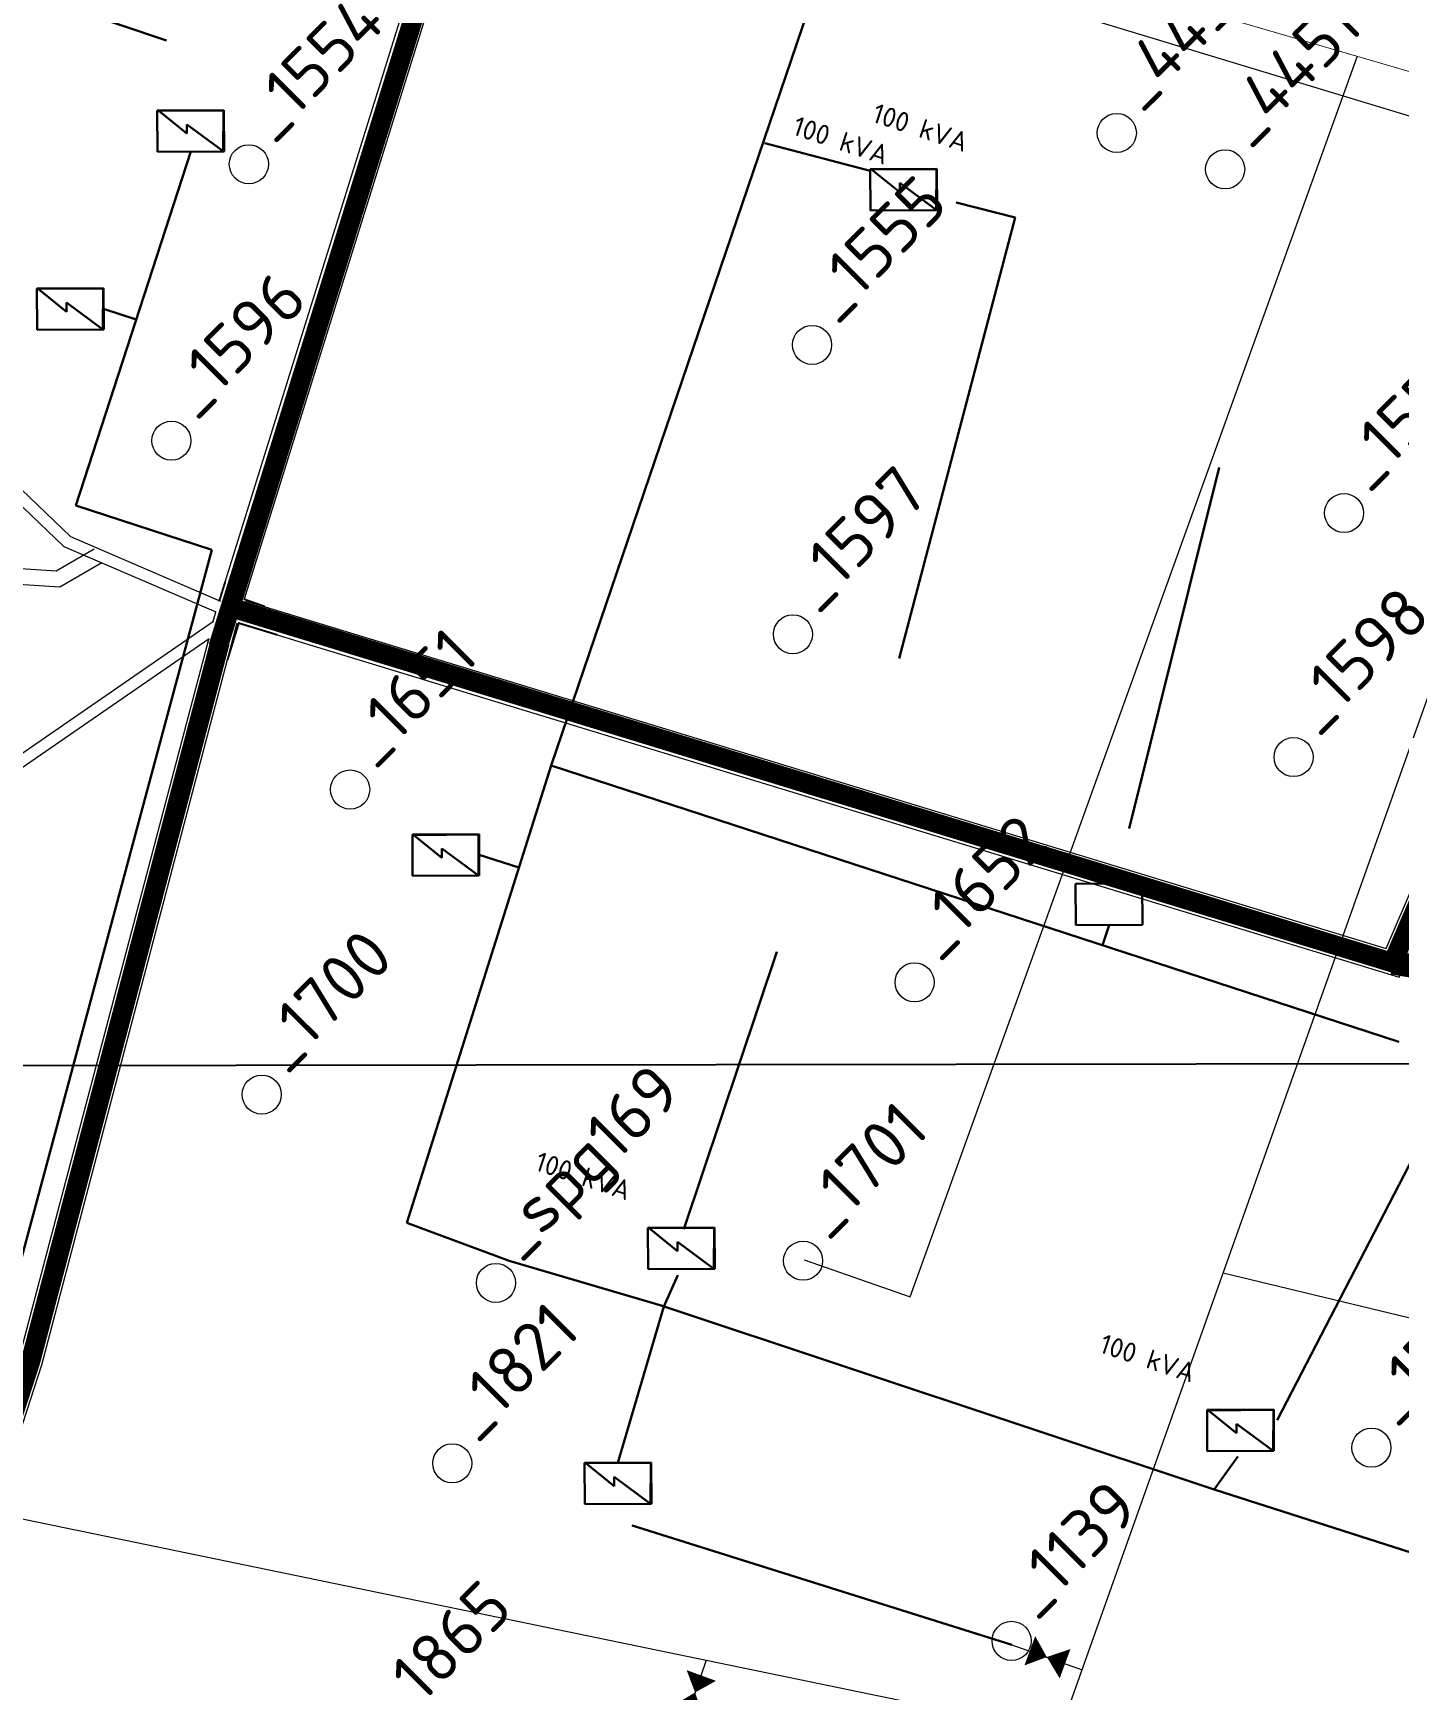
# Model space of a CAD drawing. Header units: millimetres. Extents: x 519 to 9564855, y -810 to 5021775.
# Drawn here: x 9536382.4 to 9536731.5, y 4998033.9 to 4998457.5 of the extents above; entities that cross this region are included whole.
import ezdxf

# ---------------------------------------------------------------- set-up
doc = ezdxf.new("R2010")
doc.units = ezdxf.units.MM
doc.header["$LTSCALE"] = 2
doc.header["$MEASUREMENT"] = 0
doc.header["$PDMODE"] = 2
doc.header["$PDSIZE"] = 5
for name, color, linetype in [('0_ANNOT_Dimensions', 7, 'Continuous'), ('Existing roads', 41, 'Continuous'), ('OilColl&Flowlines', 3, 'Continuous'), ('OLD WELLS(dr.bfr2000)', 24, 'Continuous'), ('ROAD_GROUND', 9, 'Continuous')]:
    doc.layers.add(name, color=color, linetype=linetype)
for name, color, linetype, lineweight in [('SteamInjInfrastructure', 25, 'Continuous', 100), ('ТХ_Сущ. НГ', 244, 'g_122_n', 5), ('Электро', 1, 'Continuous', 30), ('Электроснаб', 1, 'Continuous', 18), ('Электроснабжене', 1, 'Continuous', 18)]:
    doc.layers.add(name, color=color, linetype=linetype, lineweight=lineweight)
doc.styles.add('92051501$0$STANDARD', font='simplex.shx')
doc.styles.add('Elect', font='isocpeur.ttf')
doc.styles.add('Line_GUGK', font='')
doc.styles.get("Standard").update_dxf_attribs({"font": 'isocpeur.ttf', "width": 0.5})
doc.styles.get('Line_GUGK').set_extended_font_data('Bm431', italic=True)
doc.linetypes.add('g_122_n', pattern='A,2,-2,3,-0.6,["Н",Line_GUGK,S=2,R=0,X=0,Y=-1],-3,3,-2,8,-2,8,-2,6', length=41.6)
doc.linetypes.add('STM_LINE', pattern='A,0.5,-0.2,["S",92051501$0$STANDARD,S=0.1,R=0,X=-0.1,Y=-0.05],-0.05', length=0.75)
doc.linetypes.add('WTR_LINE', pattern='A,0.5,-0.2,["W",92051501$0$STANDARD,S=0.1,R=0,X=-0.1,Y=-0.05],-0.05', length=0.75)
doc.dimstyles.new('ISO-25', dxfattribs={"dimtxt": 15, "dimasz": 10, "dimexe": 5, "dimexo": 5, "dimgap": 5, "dimtad": 1, "dimtxsty": 'Standard', "dimblk": 'OBLIQUE', "dimcen": 50, "dimadec": 0, "dimazin": 0, "dimtfac": 1, "dimtmove": 0, "dimatfit": 3, "dimfxl": 0, "dimarcsym": 0})

# ---------------------------------------------------------------- blocks, each defined once
blk = doc.blocks.new('_Oblique')
at = {"color": 0, "linetype": 'ByBlock', "lineweight": -2}
blk.add_line((-0.5, -0.5), (0.5, 0.5), dxfattribs=at)
blk = doc.blocks.new('*D111')
at = {"layer": '0_ANNOT_Dimensions', "color": 0, "lineweight": -2, "transparency": 16777216}
for p, q in [((9540956.59, 4998203), (9540956.59, 4998205.09)), ((9540956.6, 4998200.09), (9521531.28, 4998171.79)), ((9521531.28, 4998174.7), (9521531.28, 4998176.79))]:
    blk.add_line(p, q, dxfattribs=at)
at = {"layer": 'DEFPOINTS', "color": 0, "linetype": 'ByBlock', "lineweight": 25, "transparency": 16777216}
for p in [(9540956.6, 4998198), (9521531.28, 4998171.79), (9521531.29, 4998169.71)]:
    blk.add_point(p, dxfattribs=at)
at = {"layer": '0_ANNOT_Dimensions', "color": 0, "linetype": 'ByBlock', "lineweight": -2, "transparency": 16777216, "xscale": 10, "yscale": 10, "zscale": 10}
for p, rotation in [((9540956.6, 4998200.09), 0.08345723362022996), ((9521531.28, 4998171.79), 180.0834572336203)]:
    blk.add_blockref('_Oblique', p, dxfattribs=dict(at, rotation=rotation))
at = {"layer": '0_ANNOT_Dimensions', "color": 0, "linetype": 'ByBlock', "lineweight": 25, "transparency": 16777216, "insert": (9531243.92, 4998199.94), "char_height": 15, "attachment_point": 5, "rotation": 0.0835, "bg_fill": 3, "box_fill_scale": 1.25, "bg_fill_color": 256, "bg_fill_true_color": 13158600, "bg_fill_transparency": 0}
blk.add_mtext('19425,33', dxfattribs=at)

msp = doc.modelspace()

# ---------------------------------------------------------------- linework, layer by layer
at = {"color": 5, "linetype": 'WTR_LINE', "lineweight": 0, "ltscale": 20}
for p, q in [((9536606.61638, 4998134.40602), (9536720.8337, 4998451.44594)), ((9536579.49466, 4998143.84137), (9536606.61638, 4998134.40602))]:
    msp.add_line(p, q, dxfattribs=at)
at = {"color": 5, "linetype": 'WTR_LINE', "lineweight": 0, "ltscale": 20, "const_width": 0.2}
msp.add_lwpolyline([(9536769.45, 4998437.42), (9536673.44, 4998465.42), (9536578.07, 4998495.72), (9536482.23, 4998524.33), (9536386.3, 4998552.62), (9536290.44, 4998581.15), (9536194.88, 4998610.76), (9536099.19, 4998639.91), (9536004.23, 4998671.67), (9535909.25, 4998703.38), (9535814.65, 4998736.46), (9535719.81, 4998768.66), (9535624.2, 4998798.1), (9535528.94, 4998828.78), (9535412.82, 4998866.08), (9535414.24, 4998871.19), (9535344.81, 4998893.18), (9535249.48, 4998923.38), (9535154.26, 4998953.94), (9535059.25, 4998985.18), (9534963.71, 4999014.73), (9534868.6, 4999045.64)], dxfattribs=at)
at = {"layer": 'Existing roads', "lineweight": 0, "const_width": 6, "flags": 128}
msp.add_lwpolyline([(9536729.94154, 4998219.80861), (9536837.07934, 4998201.64656), (9536884.28596, 4998197.5021), (9536933.61181, 4998201.16518), (9536979.09824, 4998208.21284), (9537049.7397, 4998210.39071), (9537119.02692, 4998196.16946), (9537468.51832, 4998080.54966)], dxfattribs=at)
at = {"layer": 'OilColl&Flowlines', "linetype": 'ByBlock', "lineweight": 0}
for p, q in [((9536632.58222, 4998045.38764, 0), (9536650.51512, 4998039.01215)), ((9536554.44079, 4998041.48844), (9536514.5, 4997924.8))]:
    msp.add_line(p, q, dxfattribs=at)
at = {"layer": 'OilColl&Flowlines', "lineweight": 0}
for points in [[(9536643.562, 4997790.758), (9536570.578, 4997814.166), (9536749.14, 4998316.423)], [(9535923.344, 4998171.854), (9536644.76093, 4998022.82685)]]:
    msp.add_lwpolyline(points, dxfattribs=at)
at = {"layer": 'OilColl&Flowlines', "linetype": 'ByBlock', "lineweight": 0, "elevation": 0}
msp.add_lwpolyline([(9536637.1709, 4998043.86728, 8, 0, 0), (9536641.50878, 4998042.27165, 0, 8, 0), (9536646.1828, 4998040.55238, 8, 8, 0)], format="xyseb", dxfattribs=at)
at = {"layer": 'OilColl&Flowlines', "linetype": 'ByBlock', "lineweight": 0}
msp.add_lwpolyline([(9536553.17548, 4998037.54327, 8, 0, 0), (9536551.57985, 4998033.20539, 0, 8, 0), (9536549.86058, 4998028.53138, 8, 8, 0)], format="xyseb", dxfattribs=at)
at = {"layer": 'OLD WELLS(dr.bfr2000)', "lineweight": 0}
for centre in [(9536659.4, 4998432), (9536437.5, 4998424), (9536687.1, 4998422.7), (9536581.5, 4998377.8), (9536417.7, 4998353.3), (9536717.5, 4998334.8), (9536576.6, 4998303.8), (9536704.6, 4998272.4), (9536463.4, 4998264.1), (9536607.7, 4998214.8), (9536440.8, 4998186.1), (9536579.2, 4998143.6), (9536500.674, 4998137.939), (9536489.5, 4998091.8), (9536724.5, 4998095.8), (9536632.5, 4998046.4)]:
    msp.add_circle(centre, 5, dxfattribs=at)
at = {"layer": 'ROAD_GROUND', "color": 8, "lineweight": 0, "const_width": 5}
for points in [[(9536429.65617, 4998300.63449), (9536573.57172, 4998763.84392), (9536736.2056, 4999281.54979)], [(9536433.86985, 4998310.37251), (9536729.94154, 4998219.80861), (9536746.28062, 4998257.83923)], [(9535988.54917, 4996880.92909), (9536012.26857, 4996960.63404), (9536221.58621, 4997624.28942), (9536247.1937, 4997703.41198), (9536267.69001, 4997765.10092), (9536294.58655, 4997846.99123), (9536315.57883, 4997913.86664), (9536381.66629, 4998117.81935), (9536430.13683, 4998301.79054)]]:
    msp.add_lwpolyline(points, dxfattribs=at)
at = {"layer": 'ROAD_GROUND', "lineweight": 0}
for points in [[(9536436.31262, 4998312.59762), (9536576.437, 4998762.955), (9536657.037, 4999022.755)], [(9536429.92232, 4998312.25505), (9536569.86409, 4998762.02554)], [(9536397.93929, 4998325.54147), (9536388.22294, 4998319.95339), (9536332.48767, 4998323.57176), (9536310.08656, 4998320.90551), (9536207.14599, 4998340.31584), (9536131.19432, 4998359.77823), (9536069.77411, 4998382.82892), (9535968.39081, 4998417.10396), (9535755.84263, 4998482.09321), (9535687.71734, 4998508.23154), (9535468.18704, 4998575.62159), (9535343.22616, 4998622.18847), (9535243.12581, 4998647.94048), (9535190.62033, 4998670.71135), (9535137.50809, 4998686.73505), (9535093.27299, 4998692.62924), (9535075.68133, 4998702.14613), (9534999.36707, 4998709.03516)], [(9536399.93349, 4998322.07403), (9536389.16964, 4998315.88351), (9536332.59538, 4998319.55634), (9536309.94918, 4998316.86093), (9536206.27805, 4998336.40901), (9536129.99162, 4998355.95718), (9536068.43048, 4998379.06076), (9535967.16522, 4998413.2959), (9535754.53982, 4998478.30876), (9535686.41246, 4998504.44788), (9535466.90062, 4998571.83226), (9535342.02618, 4998618.36693), (9535241.8237, 4998644.14521), (9535189.24226, 4998666.94903), (9535136.66081, 4998682.8126), (9535092.01614, 4998688.76136), (9535074.50197, 4998698.23633), (9534999.00744, 4998705.05136)], [(9536084.237, 4998469.955), (9536215.837, 4998412.855), (9536275.537, 4998403.455), (9536344.037, 4998370.455), (9536390.237, 4998326.255), (9536429.06866, 4998309.5114)], [(9536085.43111, 4998472.70711), (9536216.68082, 4998415.7591), (9536276.44055, 4998406.3497), (9536345.76735, 4998372.95138), (9536391.9207, 4998328.79602), (9536430.25649, 4998312.26623)], [(9536428.42162, 4998307.05557), (9536429.07204, 4998309.5223)], [(9536436.68751, 4998312.39397), (9536728.24608, 4998223.46222), (9536743.52424, 4998259.02345)], [(9535958.037, 4998256.455), (9535947.737, 4998262.255), (9535957.637, 4998273.455), (9535968.40661, 4998283.65663), (9536088.637, 4998228.255), (9536149.437, 4998236.355), (9536301.937, 4998239.255), (9536349.637, 4998252.755), (9536428.44256, 4998307.13503)], [(9536297.90608, 4997847.54936), (9536318.437, 4997912.955), (9536384.54598, 4998116.97415), (9536434.54297, 4998306.73902)], [(9536434.937, 4998306.655), (9536731.637, 4998216.155), (9536749.037, 4998256.655)], [(9535959.50899, 4998259.06905), (9535952.44227, 4998263.04837), (9535959.79667, 4998271.36849), (9535968.99544, 4998280.08213), (9536088.17123, 4998225.16645), (9536149.66433, 4998233.35878), (9536302.38129, 4998236.26291), (9536350.93198, 4998250.00367), (9536427.31635, 4998302.71295)], [(9535987.33509, 4996887.35591), (9536009.40014, 4996961.51307), (9536218.72852, 4997625.2025), (9536244.34306, 4997704.34683), (9536264.83981, 4997766.03707), (9536291.72426, 4997847.88971), (9536312.72067, 4997914.77828), (9536378.78659, 4998118.66455), (9536427.23583, 4998302.55486)]]:
    msp.add_lwpolyline(points, dxfattribs=at)
at = {"layer": 'ROAD_GROUND', "lineweight": 0, "const_width": 0.5}
for points in [[(9536431.48619, 4998317.28132), (9536429.99044, 4998312.47399)], [(9536436.35533, 4998312.7349), (9536441.60203, 4998310.89493)], [(9536444.78043, 4998303.65254), (9536434.937, 4998306.655), (9536432.03681, 4998297.22683)]]:
    msp.add_lwpolyline(points, dxfattribs=at)
at = {"layer": 'SteamInjInfrastructure', "color": 6, "linetype": 'STM_LINE', "lineweight": 0, "ltscale": 15}
msp.add_line((9536877.38276, 4998392.8721, 0), (9536592.18592, 4998479.38252, 0), dxfattribs=at)
at = {"layer": 'ТХ_Сущ. НГ', "color": 3, "linetype": 'ByBlock', "lineweight": 13, "ltscale": 0.3, "elevation": -37.94813}
msp.add_lwpolyline([(9536783.48586, 4998117.07158), (9536686.58114, 4998140.45821)], dxfattribs=at)
at = {"layer": 'Электро', "ltscale": 0.05}
for p, q in [((9536612.32221, 4998557.18113, 0), (9536514.80727, 4998270.25803, 0)), ((9536416.43593, 4998455.60048, 0), (9536295.20912, 4998496.58277, 0)), ((9536428.00371, 4998325.42321), (9536393.27297, 4998336.70791)), ((9536375.99376, 4998131.57411, 0), (9536428.00371, 4998325.42321)), ((9536514.80727, 4998270.25803, 0), (9536477.87979, 4998153.33684, 0)), ((9536514.80727, 4998270.25803, 0), (9536731.51026, 4998199.56665, 0)), ((9536496.38545, 4998247.38056), (9536506.56629, 4998244.16513, 0)), ((9536657.4691, 4998229.44146), (9536655.78216, 4998224.27016, 0)), ((9536477.87979, 4998153.33684, 0), (9536504.04423, 4998143.61139, 0)), ((9536542.92883, 4998132.16605, 0), (9536504.04423, 4998143.61139, 0)), ((9536543.62712, 4998131.93347, 0), (9536531.84277, 4998091.96516, 0)), ((9536684.26293, 4998085.09201, 0), (9536542.92883, 4998132.16605, 0)), ((9536826.04564, 4998039.68314, 0), (9536684.26293, 4998085.09201, 0)), ((9536632.58222, 4998045.38764, 0), (9536535.51846, 4998075.93569, 0))]:
    msp.add_line(p, q, dxfattribs=at)
at = {"layer": 'Электро'}
for p, q in [((9536414.09614, 4998437.74921), (9536431.14457, 4998437.85355)), ((9536414.16084, 4998427.17686), (9536414.09614, 4998437.74921)), ((9536431.04732, 4998437.7551), (9536414.45172, 4998437.65353)), ((9536414.45172, 4998437.65353), (9536421.6635, 4998431.8263)), ((9536430.97363, 4998427.31263), (9536431.04732, 4998437.7551)), ((9536431.14457, 4998437.85355), (9536431.20927, 4998427.28119)), ((9536421.6635, 4998431.8263), (9536421.64896, 4998434.20153)), ((9536421.64896, 4998434.20153), (9536430.97363, 4998427.31263)), ((9536422.68506, 4998427.22903), (9536393.27297, 4998336.70791)), ((9536431.20927, 4998427.28119), (9536414.16084, 4998427.17686)), ((9536596.38044, 4998422.34555, -0.00006), (9536569.38584, 4998429.35875, -0.00006)), ((9536596.34016, 4998422.75249, 0), (9536613.38859, 4998422.85683, 0)), ((9536613.38859, 4998422.85683, 0), (9536613.4533, 4998412.28448, 0)), ((9536596.40486, 4998412.18014, 0), (9536596.34016, 4998422.75249, 0)), ((9536613.29134, 4998422.75838, 0), (9536596.69574, 4998422.65681, 0)), ((9536596.69574, 4998422.65681, 0), (9536603.90752, 4998416.82958, 0)), ((9536603.90752, 4998416.82958, 0), (9536603.89298, 4998419.20481, 0)), ((9536603.89298, 4998419.20481, 0), (9536613.21765, 4998412.31592, 0)), ((9536613.21765, 4998412.31592, 0), (9536613.29134, 4998422.75838, 0)), ((9536613.4533, 4998412.28448, 0), (9536596.40486, 4998412.18014, 0)), ((9536633.42908, 4998410.37637, 0), (9536603.73501, 4998297.62584, 0)), ((9536633.42908, 4998410.37637, 0), (9536618.36751, 4998414.22662)), ((9536383.29278, 4998392.19634), (9536400.34121, 4998392.30068)), ((9536383.35748, 4998381.62399), (9536383.29278, 4998392.19634)), ((9536400.24396, 4998392.20223), (9536383.64836, 4998392.10066)), ((9536383.64836, 4998392.10066), (9536390.86014, 4998386.27343)), ((9536400.17027, 4998381.75977), (9536400.24396, 4998392.20223)), ((9536400.34121, 4998392.30068), (9536400.40591, 4998381.72833)), ((9536390.86014, 4998386.27343), (9536390.8456, 4998388.64866)), ((9536390.8456, 4998388.64866), (9536400.17027, 4998381.75977)), ((9536408.72625, 4998384.26822), (9536400.37356, 4998387.0145)), ((9536400.40591, 4998381.72833), (9536383.35748, 4998381.62399)), ((9536685.589, 4998346.43279), (9536662.58103, 4998254.12563)), ((9536479.30467, 4998252.5624), (9536496.3531, 4998252.66674)), ((9536479.36937, 4998241.99005), (9536479.30467, 4998252.5624)), ((9536496.25585, 4998252.56829), (9536479.66025, 4998252.46672)), ((9536479.66025, 4998252.46672), (9536486.87203, 4998246.63949)), ((9536496.18216, 4998242.12583), (9536496.25585, 4998252.56829)), ((9536496.3531, 4998252.66674), (9536496.4178, 4998242.09439)), ((9536486.87203, 4998246.63949), (9536486.85749, 4998249.01472)), ((9536486.85749, 4998249.01472), (9536496.18216, 4998242.12583)), ((9536496.4178, 4998242.09439), (9536479.36937, 4998241.99005)), ((9536648.88019, 4998239.96164), (9536665.92862, 4998240.06597)), ((9536648.94489, 4998229.38929), (9536648.88019, 4998239.96164)), ((9536665.92862, 4998240.06597), (9536665.99332, 4998229.49362)), ((9536665.99332, 4998229.49362), (9536648.94489, 4998229.38929)), ((9536572.45431, 4998222.63798, 0), (9536548.72103, 4998151.68268, 0)), ((9536739.00601, 4998177.37851, 0), (9536700.39711, 4998102.85058, 0)), ((9536539.53474, 4998151.9884, 0), (9536556.58317, 4998152.09273, 0)), ((9536539.59944, 4998141.41605, 0), (9536539.53474, 4998151.9884, 0)), ((9536556.48592, 4998151.99428, 0), (9536539.89032, 4998151.89272, 0)), ((9536539.89032, 4998151.89272, 0), (9536547.1021, 4998146.06549, 0)), ((9536556.41223, 4998141.55182, 0), (9536556.48592, 4998151.99428, 0)), ((9536556.58317, 4998152.09273, 0), (9536556.64787, 4998141.52038, 0)), ((9536547.1021, 4998146.06549, 0), (9536547.08756, 4998148.44072, 0)), ((9536547.08756, 4998148.44072, 0), (9536556.41223, 4998141.55182, 0)), ((9536556.64787, 4998141.52038, 0), (9536539.59944, 4998141.41605, 0)), ((9536543.62712, 4998131.93347, 0), (9536547.1347, 4998139.90342, 0)), ((9536682.48007, 4998105.44036, 0), (9536699.5285, 4998105.5447, 0)), ((9536682.54477, 4998094.86801, 0), (9536682.48007, 4998105.44036, 0)), ((9536699.43124, 4998105.44625, 0), (9536682.83564, 4998105.34468, 0)), ((9536682.83564, 4998105.34468, 0), (9536690.04742, 4998099.51745, 0)), ((9536699.35755, 4998095.00378, 0), (9536699.43124, 4998105.44625, 0)), ((9536699.5285, 4998105.5447, 0), (9536699.5932, 4998094.97234, 0)), ((9536690.04742, 4998099.51745, 0), (9536690.03289, 4998101.89268, 0)), ((9536690.03289, 4998101.89268, 0), (9536699.35755, 4998095.00378, 0)), ((9536699.5932, 4998094.97234, 0), (9536682.54477, 4998094.86801, 0)), ((9536690.34643, 4998093.57368, 0), (9536684.31979, 4998085.0738, 0)), ((9536523.31856, 4998091.91299, 0), (9536540.36699, 4998092.01733, 0)), ((9536523.38326, 4998081.34064, 0), (9536523.31856, 4998091.91299, 0)), ((9536540.26973, 4998091.91888, 0), (9536523.67414, 4998091.81731, 0)), ((9536523.67414, 4998091.81731, 0), (9536530.88591, 4998085.99008, 0)), ((9536530.88591, 4998085.99008, 0), (9536530.87138, 4998088.36531, 0)), ((9536530.87138, 4998088.36531, 0), (9536540.19604, 4998081.47642, 0)), ((9536540.19604, 4998081.47642, 0), (9536540.26973, 4998091.91888, 0)), ((9536540.36699, 4998092.01733, 0), (9536540.43169, 4998081.44498, 0)), ((9536540.43169, 4998081.44498, 0), (9536523.38326, 4998081.34064, 0))]:
    msp.add_line(p, q, dxfattribs=at)
at = {"layer": 'Электроснаб', "color": 1, "lineweight": 0, "ltscale": 0.05}
for p, q in [((9536612.32221, 4998557.18113, 0), (9536514.80727, 4998270.25803, 0)), ((9536416.43593, 4998455.60048, 0), (9536295.20912, 4998496.58277, 0)), ((9536428.00371, 4998325.42321), (9536393.27297, 4998336.70791)), ((9536375.99376, 4998131.57411, 0), (9536428.00371, 4998325.42321)), ((9536514.80727, 4998270.25803, 0), (9536477.87979, 4998153.33684, 0)), ((9536514.80727, 4998270.25803, 0), (9536731.51026, 4998199.56665, 0)), ((9536496.38545, 4998247.38056), (9536506.56629, 4998244.16513, 0)), ((9536657.4691, 4998229.44146), (9536655.78216, 4998224.27016, 0)), ((9536477.87979, 4998153.33684, 0), (9536504.04423, 4998143.61139, 0)), ((9536542.92883, 4998132.16605, 0), (9536504.04423, 4998143.61139, 0)), ((9536543.62712, 4998131.93347, 0), (9536531.84277, 4998091.96516, 0)), ((9536684.26293, 4998085.09201, 0), (9536542.92883, 4998132.16605, 0)), ((9536826.04564, 4998039.68314, 0), (9536684.26293, 4998085.09201, 0)), ((9536632.58222, 4998045.38764, 0), (9536535.51846, 4998075.93569, 0))]:
    msp.add_line(p, q, dxfattribs=at)
at = {"layer": 'Электроснаб', "color": 1, "lineweight": 0}
for p, q in [((9536414.09614, 4998437.74921), (9536431.14457, 4998437.85355)), ((9536414.16084, 4998427.17686), (9536414.09614, 4998437.74921)), ((9536431.04732, 4998437.7551), (9536414.45172, 4998437.65353)), ((9536414.45172, 4998437.65353), (9536421.6635, 4998431.8263)), ((9536430.97363, 4998427.31263), (9536431.04732, 4998437.7551)), ((9536431.14457, 4998437.85355), (9536431.20927, 4998427.28119)), ((9536421.6635, 4998431.8263), (9536421.64896, 4998434.20153)), ((9536421.64896, 4998434.20153), (9536430.97363, 4998427.31263)), ((9536422.68506, 4998427.22903), (9536393.27297, 4998336.70791)), ((9536431.20927, 4998427.28119), (9536414.16084, 4998427.17686)), ((9536596.38044, 4998422.34555, -0.00006), (9536569.38584, 4998429.35875, -0.00006)), ((9536596.34016, 4998422.75249, 0), (9536613.38859, 4998422.85683, 0)), ((9536613.38859, 4998422.85683, 0), (9536613.4533, 4998412.28448, 0)), ((9536596.40486, 4998412.18014, 0), (9536596.34016, 4998422.75249, 0)), ((9536613.29134, 4998422.75838, 0), (9536596.69574, 4998422.65681, 0)), ((9536596.69574, 4998422.65681, 0), (9536603.90752, 4998416.82958, 0)), ((9536603.90752, 4998416.82958, 0), (9536603.89298, 4998419.20481, 0)), ((9536603.89298, 4998419.20481, 0), (9536613.21765, 4998412.31592, 0)), ((9536613.21765, 4998412.31592, 0), (9536613.29134, 4998422.75838, 0)), ((9536613.4533, 4998412.28448, 0), (9536596.40486, 4998412.18014, 0)), ((9536633.42908, 4998410.37637, 0), (9536603.73501, 4998297.62584, 0)), ((9536633.42908, 4998410.37637, 0), (9536618.36751, 4998414.22662)), ((9536383.29278, 4998392.19634), (9536400.34121, 4998392.30068)), ((9536383.35748, 4998381.62399), (9536383.29278, 4998392.19634)), ((9536400.24396, 4998392.20223), (9536383.64836, 4998392.10066)), ((9536383.64836, 4998392.10066), (9536390.86014, 4998386.27343)), ((9536400.17027, 4998381.75977), (9536400.24396, 4998392.20223)), ((9536400.34121, 4998392.30068), (9536400.40591, 4998381.72833)), ((9536390.86014, 4998386.27343), (9536390.8456, 4998388.64866)), ((9536390.8456, 4998388.64866), (9536400.17027, 4998381.75977)), ((9536408.72625, 4998384.26822), (9536400.37356, 4998387.0145)), ((9536400.40591, 4998381.72833), (9536383.35748, 4998381.62399)), ((9536685.589, 4998346.43279), (9536662.58103, 4998254.12563)), ((9536479.30467, 4998252.5624), (9536496.3531, 4998252.66674)), ((9536479.36937, 4998241.99005), (9536479.30467, 4998252.5624)), ((9536496.25585, 4998252.56829), (9536479.66025, 4998252.46672)), ((9536479.66025, 4998252.46672), (9536486.87203, 4998246.63949)), ((9536496.18216, 4998242.12583), (9536496.25585, 4998252.56829)), ((9536496.3531, 4998252.66674), (9536496.4178, 4998242.09439)), ((9536486.87203, 4998246.63949), (9536486.85749, 4998249.01472)), ((9536486.85749, 4998249.01472), (9536496.18216, 4998242.12583)), ((9536496.4178, 4998242.09439), (9536479.36937, 4998241.99005)), ((9536648.88019, 4998239.96164), (9536665.92862, 4998240.06597)), ((9536648.94489, 4998229.38929), (9536648.88019, 4998239.96164)), ((9536665.92862, 4998240.06597), (9536665.99332, 4998229.49362)), ((9536665.99332, 4998229.49362), (9536648.94489, 4998229.38929)), ((9536572.45431, 4998222.63798, 0), (9536548.72103, 4998151.68268, 0)), ((9536739.00601, 4998177.37851, 0), (9536700.39711, 4998102.85058, 0)), ((9536539.53474, 4998151.9884, 0), (9536556.58317, 4998152.09273, 0)), ((9536539.59944, 4998141.41605, 0), (9536539.53474, 4998151.9884, 0)), ((9536556.48592, 4998151.99428, 0), (9536539.89032, 4998151.89272, 0)), ((9536539.89032, 4998151.89272, 0), (9536547.1021, 4998146.06549, 0)), ((9536556.41223, 4998141.55182, 0), (9536556.48592, 4998151.99428, 0)), ((9536556.58317, 4998152.09273, 0), (9536556.64787, 4998141.52038, 0)), ((9536547.1021, 4998146.06549, 0), (9536547.08756, 4998148.44072, 0)), ((9536547.08756, 4998148.44072, 0), (9536556.41223, 4998141.55182, 0)), ((9536556.64787, 4998141.52038, 0), (9536539.59944, 4998141.41605, 0)), ((9536543.62712, 4998131.93347, 0), (9536547.1347, 4998139.90342, 0)), ((9536682.48007, 4998105.44036, 0), (9536699.5285, 4998105.5447, 0)), ((9536682.54477, 4998094.86801, 0), (9536682.48007, 4998105.44036, 0)), ((9536699.43124, 4998105.44625, 0), (9536682.83564, 4998105.34468, 0)), ((9536682.83564, 4998105.34468, 0), (9536690.04742, 4998099.51745, 0)), ((9536699.35755, 4998095.00378, 0), (9536699.43124, 4998105.44625, 0)), ((9536699.5285, 4998105.5447, 0), (9536699.5932, 4998094.97234, 0)), ((9536690.04742, 4998099.51745, 0), (9536690.03289, 4998101.89268, 0)), ((9536690.03289, 4998101.89268, 0), (9536699.35755, 4998095.00378, 0)), ((9536699.5932, 4998094.97234, 0), (9536682.54477, 4998094.86801, 0)), ((9536690.34643, 4998093.57368, 0), (9536684.31979, 4998085.0738, 0)), ((9536523.31856, 4998091.91299, 0), (9536540.36699, 4998092.01733, 0)), ((9536523.38326, 4998081.34064, 0), (9536523.31856, 4998091.91299, 0)), ((9536540.26973, 4998091.91888, 0), (9536523.67414, 4998091.81731, 0)), ((9536523.67414, 4998091.81731, 0), (9536530.88591, 4998085.99008, 0)), ((9536530.88591, 4998085.99008, 0), (9536530.87138, 4998088.36531, 0)), ((9536530.87138, 4998088.36531, 0), (9536540.19604, 4998081.47642, 0)), ((9536540.19604, 4998081.47642, 0), (9536540.26973, 4998091.91888, 0)), ((9536540.36699, 4998092.01733, 0), (9536540.43169, 4998081.44498, 0)), ((9536540.43169, 4998081.44498, 0), (9536523.38326, 4998081.34064, 0))]:
    msp.add_line(p, q, dxfattribs=at)
at = {"layer": 'Электроснабжене', "color": 1, "lineweight": 0, "ltscale": 0.05}
for p, q in [((9536612.32221, 4998557.18113, 0), (9536514.80727, 4998270.25803, 0)), ((9536416.43593, 4998455.60048, 0), (9536295.20912, 4998496.58277, 0)), ((9536428.00371, 4998325.42321), (9536393.27297, 4998336.70791)), ((9536375.99376, 4998131.57411, 0), (9536428.00371, 4998325.42321)), ((9536514.80727, 4998270.25803, 0), (9536477.87979, 4998153.33684, 0)), ((9536514.80727, 4998270.25803, 0), (9536731.51026, 4998199.56665, 0)), ((9536496.38545, 4998247.38056), (9536506.56629, 4998244.16513, 0)), ((9536657.4691, 4998229.44146), (9536655.78216, 4998224.27016, 0)), ((9536477.87979, 4998153.33684, 0), (9536504.04423, 4998143.61139, 0)), ((9536542.92883, 4998132.16605, 0), (9536504.04423, 4998143.61139, 0)), ((9536543.62712, 4998131.93347, 0), (9536531.84277, 4998091.96516, 0)), ((9536684.26293, 4998085.09201, 0), (9536542.92883, 4998132.16605, 0)), ((9536826.04564, 4998039.68314, 0), (9536684.26293, 4998085.09201, 0)), ((9536632.58222, 4998045.38764, 0), (9536535.51846, 4998075.93569, 0))]:
    msp.add_line(p, q, dxfattribs=at)
at = {"layer": 'Электроснабжене', "color": 1, "lineweight": 0}
for p, q in [((9536414.09614, 4998437.74921), (9536431.14457, 4998437.85355)), ((9536414.16084, 4998427.17686), (9536414.09614, 4998437.74921)), ((9536431.04732, 4998437.7551), (9536414.45172, 4998437.65353)), ((9536414.45172, 4998437.65353), (9536421.6635, 4998431.8263)), ((9536430.97363, 4998427.31263), (9536431.04732, 4998437.7551)), ((9536431.14457, 4998437.85355), (9536431.20927, 4998427.28119)), ((9536421.6635, 4998431.8263), (9536421.64896, 4998434.20153)), ((9536421.64896, 4998434.20153), (9536430.97363, 4998427.31263)), ((9536422.68506, 4998427.22903), (9536393.27297, 4998336.70791)), ((9536431.20927, 4998427.28119), (9536414.16084, 4998427.17686)), ((9536596.38044, 4998422.34555, -0.00006), (9536569.38584, 4998429.35875, -0.00006)), ((9536596.34016, 4998422.75249, 0), (9536613.38859, 4998422.85683, 0)), ((9536613.38859, 4998422.85683, 0), (9536613.4533, 4998412.28448, 0)), ((9536596.40486, 4998412.18014, 0), (9536596.34016, 4998422.75249, 0)), ((9536613.29134, 4998422.75838, 0), (9536596.69574, 4998422.65681, 0)), ((9536596.69574, 4998422.65681, 0), (9536603.90752, 4998416.82958, 0)), ((9536603.90752, 4998416.82958, 0), (9536603.89298, 4998419.20481, 0)), ((9536603.89298, 4998419.20481, 0), (9536613.21765, 4998412.31592, 0)), ((9536613.21765, 4998412.31592, 0), (9536613.29134, 4998422.75838, 0)), ((9536613.4533, 4998412.28448, 0), (9536596.40486, 4998412.18014, 0)), ((9536633.42908, 4998410.37637, 0), (9536603.73501, 4998297.62584, 0)), ((9536633.42908, 4998410.37637, 0), (9536618.36751, 4998414.22662)), ((9536383.29278, 4998392.19634), (9536400.34121, 4998392.30068)), ((9536383.35748, 4998381.62399), (9536383.29278, 4998392.19634)), ((9536400.24396, 4998392.20223), (9536383.64836, 4998392.10066)), ((9536383.64836, 4998392.10066), (9536390.86014, 4998386.27343)), ((9536400.17027, 4998381.75977), (9536400.24396, 4998392.20223)), ((9536400.34121, 4998392.30068), (9536400.40591, 4998381.72833)), ((9536390.86014, 4998386.27343), (9536390.8456, 4998388.64866)), ((9536390.8456, 4998388.64866), (9536400.17027, 4998381.75977)), ((9536408.72625, 4998384.26822), (9536400.37356, 4998387.0145)), ((9536400.40591, 4998381.72833), (9536383.35748, 4998381.62399)), ((9536685.589, 4998346.43279), (9536662.58103, 4998254.12563)), ((9536479.30467, 4998252.5624), (9536496.3531, 4998252.66674)), ((9536479.36937, 4998241.99005), (9536479.30467, 4998252.5624)), ((9536496.25585, 4998252.56829), (9536479.66025, 4998252.46672)), ((9536479.66025, 4998252.46672), (9536486.87203, 4998246.63949)), ((9536496.18216, 4998242.12583), (9536496.25585, 4998252.56829)), ((9536496.3531, 4998252.66674), (9536496.4178, 4998242.09439)), ((9536486.87203, 4998246.63949), (9536486.85749, 4998249.01472)), ((9536486.85749, 4998249.01472), (9536496.18216, 4998242.12583)), ((9536496.4178, 4998242.09439), (9536479.36937, 4998241.99005)), ((9536648.88019, 4998239.96164), (9536665.92862, 4998240.06597)), ((9536648.94489, 4998229.38929), (9536648.88019, 4998239.96164)), ((9536665.92862, 4998240.06597), (9536665.99332, 4998229.49362)), ((9536665.99332, 4998229.49362), (9536648.94489, 4998229.38929)), ((9536572.45431, 4998222.63798, 0), (9536548.72103, 4998151.68268, 0)), ((9536739.00601, 4998177.37851, 0), (9536700.39711, 4998102.85058, 0)), ((9536539.53474, 4998151.9884, 0), (9536556.58317, 4998152.09273, 0)), ((9536539.59944, 4998141.41605, 0), (9536539.53474, 4998151.9884, 0)), ((9536556.48592, 4998151.99428, 0), (9536539.89032, 4998151.89272, 0)), ((9536539.89032, 4998151.89272, 0), (9536547.1021, 4998146.06549, 0)), ((9536556.41223, 4998141.55182, 0), (9536556.48592, 4998151.99428, 0)), ((9536556.58317, 4998152.09273, 0), (9536556.64787, 4998141.52038, 0)), ((9536547.1021, 4998146.06549, 0), (9536547.08756, 4998148.44072, 0)), ((9536547.08756, 4998148.44072, 0), (9536556.41223, 4998141.55182, 0)), ((9536556.64787, 4998141.52038, 0), (9536539.59944, 4998141.41605, 0)), ((9536543.62712, 4998131.93347, 0), (9536547.1347, 4998139.90342, 0)), ((9536682.48007, 4998105.44036, 0), (9536699.5285, 4998105.5447, 0)), ((9536682.54477, 4998094.86801, 0), (9536682.48007, 4998105.44036, 0)), ((9536699.43124, 4998105.44625, 0), (9536682.83564, 4998105.34468, 0)), ((9536682.83564, 4998105.34468, 0), (9536690.04742, 4998099.51745, 0)), ((9536699.35755, 4998095.00378, 0), (9536699.43124, 4998105.44625, 0)), ((9536699.5285, 4998105.5447, 0), (9536699.5932, 4998094.97234, 0)), ((9536690.04742, 4998099.51745, 0), (9536690.03289, 4998101.89268, 0)), ((9536690.03289, 4998101.89268, 0), (9536699.35755, 4998095.00378, 0)), ((9536699.5932, 4998094.97234, 0), (9536682.54477, 4998094.86801, 0)), ((9536690.34643, 4998093.57368, 0), (9536684.31979, 4998085.0738, 0)), ((9536523.31856, 4998091.91299, 0), (9536540.36699, 4998092.01733, 0)), ((9536523.38326, 4998081.34064, 0), (9536523.31856, 4998091.91299, 0)), ((9536540.26973, 4998091.91888, 0), (9536523.67414, 4998091.81731, 0)), ((9536523.67414, 4998091.81731, 0), (9536530.88591, 4998085.99008, 0)), ((9536530.88591, 4998085.99008, 0), (9536530.87138, 4998088.36531, 0)), ((9536530.87138, 4998088.36531, 0), (9536540.19604, 4998081.47642, 0)), ((9536540.19604, 4998081.47642, 0), (9536540.26973, 4998091.91888, 0)), ((9536540.36699, 4998092.01733, 0), (9536540.43169, 4998081.44498, 0)), ((9536540.43169, 4998081.44498, 0), (9536523.38326, 4998081.34064, 0))]:
    msp.add_line(p, q, dxfattribs=at)

# ---------------------------------------------------------------- texts
at = {"layer": 'OLD WELLS(dr.bfr2000)', "lineweight": 0, "style": 'Elect'}
for s, p in [(' _4450', (9536659.4, 4998432)), (' _1554', (9536437.5, 4998424)), (' _4451', (9536687.1, 4998422.7)), (' _1555', (9536581.5, 4998377.8)), (' _1596', (9536417.7, 4998353.3)), (' _1556', (9536717.5, 4998334.8)), (' _1597', (9536576.6, 4998303.8)), (' _1598', (9536704.6, 4998272.4)), (' _1651', (9536463.4, 4998264.1)), (' _1652', (9536607.7, 4998214.8)), (' _1700', (9536440.8, 4998186.1)), (' _spg169', (9536500.674, 4998137.939)), (' _1701', (9536579.2, 4998143.6)), (' _1702', (9536724.5, 4998095.8)), (' _1821', (9536489.5, 4998091.8)), (' _1139', (9536632.5, 4998046.4)), (' _1865', (9536470, 4998018.4))]:
    msp.add_text(s, height=12.5, rotation=44.9999999, dxfattribs=at).set_placement(p)
at = {"layer": 'Электро'}
for p in [(9536596.49386, 4998434.9487, -0.00006), (9536510.26803, 4998166.8732, -0.00006), (9536654.5891, 4998120.26463, -0.00006)]:
    msp.add_text('100 kVA', height=5, rotation=341.691556, dxfattribs=at).set_placement(p)
at = {"layer": 'Электроснаб', "color": 1, "lineweight": 0}
for p in [(9536596.49386, 4998434.9487, -0.00006), (9536510.26803, 4998166.8732, -0.00006), (9536654.5891, 4998120.26463, -0.00006)]:
    msp.add_text('100 kVA', height=5, rotation=341.691556, dxfattribs=at).set_placement(p)
at = {"layer": 'Электроснабжене', "color": 1, "lineweight": 0}
for p in [(9536576.14689, 4998431.67109), (9536510.26803, 4998166.8732, -0.00006), (9536654.5891, 4998120.26463, -0.00006)]:
    msp.add_text('100 kVA', height=5, rotation=341.691556, dxfattribs=at).set_placement(p)

# ---------------------------------------------------------------- next in the draw order: dimensions: what is measured, and where the dimension line sits
at = {"layer": '0_ANNOT_Dimensions', "linetype": 'ByBlock', "lineweight": 25}
dim = msp.add_aligned_dim(p1=(9540956.6, 4998198), p2=(9521531.287, 4998169.705), distance=-2.08809, dimstyle='ISO-25', override={"dimtfill": 1}, dxfattribs=at)
dim.commit()
dim.dimension.update_dxf_attribs({"geometry": '*D111', "text_midpoint": (9531243.92007, 4998199.94057)})

doc.saveas('drawing.dxf')
